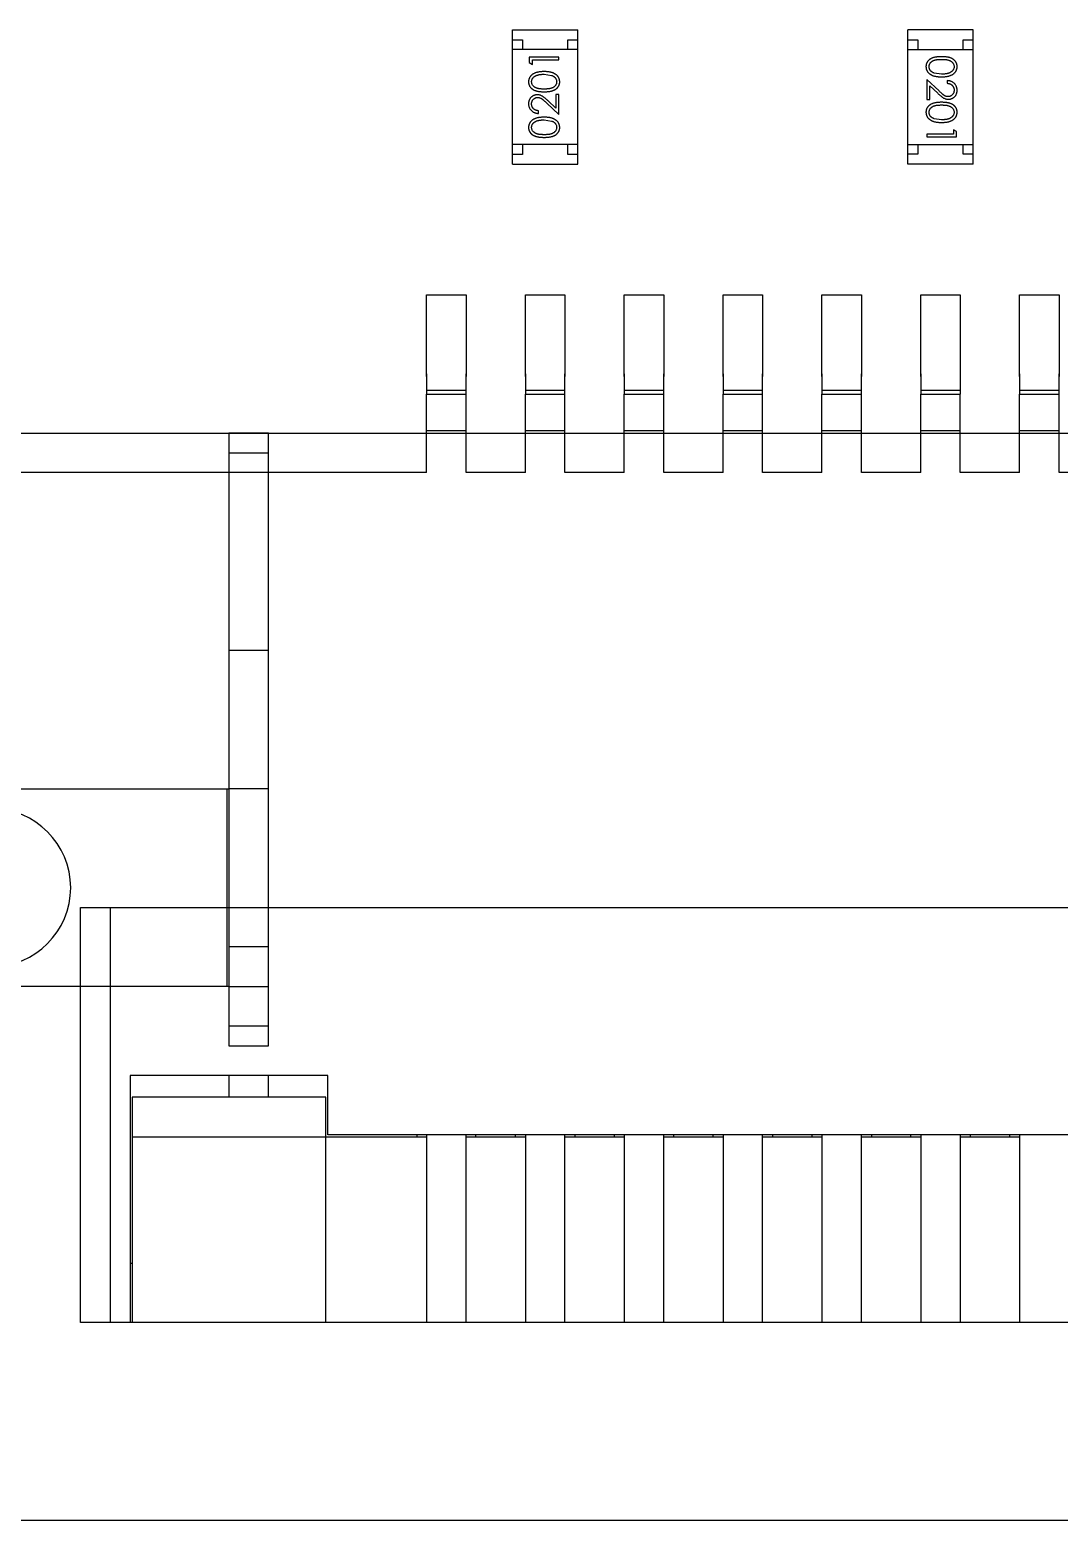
# Model space of a CAD drawing. Header units: inches. Extents: x -13 to 240, y -18 to 126.
# Drawn here: x 178.72 to 183.93, y 47.77 to 55.31 of the extents above; entities that cross this region are included whole.
import ezdxf

# ---------------------------------------------------------------- set-up
doc = ezdxf.new("R2010")
doc.units = ezdxf.units.IN
doc.header["$LTSCALE"] = 1.21
doc.header["$MEASUREMENT"] = 0
doc.layers.get('0').update_dxf_attribs({"linetype": 'CONTINUOUS'})
doc.layers.add('6871XX149022_PATTE2_1', color=7, linetype='CONTINUOUS')

msp = doc.modelspace()

# ---------------------------------------------------------------- linework, layer by layer
at = {"color": 7, "linetype": 'Continuous'}
for p, q in [((181.1617, 54.6263), (181.1617, 55.3063)), ((181.1617, 55.3063), (181.4917, 55.3063)), ((181.4917, 54.6263), (181.4917, 55.3063)), ((183.1615, 54.6265), (183.1615, 55.3065)), ((183.4915, 55.3065), (183.1615, 55.3065)), ((183.4915, 54.6265), (183.4915, 55.3065)), ((181.1617, 55.2563), (181.2117, 55.2563)), ((181.4917, 55.2063), (181.1617, 55.2063)), ((181.2117, 55.2563), (181.2117, 55.2063)), ((181.4417, 55.2063), (181.4417, 55.2563)), ((181.4417, 55.2563), (181.4917, 55.2563)), ((183.1615, 55.2565), (183.2115, 55.2565)), ((183.1615, 55.2065), (183.4915, 55.2065)), ((183.2115, 55.2565), (183.2115, 55.2065)), ((183.4415, 55.2065), (183.4415, 55.2565)), ((183.4415, 55.2565), (183.4915, 55.2565)), ((181.2464, 55.1681), (181.2464, 55.1403)), ((181.3964, 55.1681), (181.2464, 55.1681)), ((181.2464, 55.1403), (181.2618, 55.1315)), ((181.2618, 55.1315), (181.2618, 55.1546)), ((181.2618, 55.1546), (181.3964, 55.1546)), ((181.3964, 55.1546), (181.3964, 55.1681)), ((181.3214, 55.0815), (181.3591, 55.0759)), ((183.2568, 55.055), (183.2568, 54.9531)), ((183.3189, 54.9969), (183.2568, 55.055)), ((183.3318, 55.082), (183.2941, 55.0876)), ((183.3607, 55.0493), (183.3607, 55.0358)), ((181.381, 54.9796), (181.381, 54.9098)), ((181.3964, 54.9796), (181.381, 54.9796)), ((181.3964, 54.8777), (181.3964, 54.9796)), ((183.2722, 54.9531), (183.2722, 55.0229)), ((183.2722, 55.0229), (183.3122, 54.9854)), ((181.2925, 54.8835), (181.2925, 54.8969)), ((181.3343, 54.9359), (181.3964, 54.8777)), ((181.381, 54.9098), (181.341, 54.9473)), ((183.2568, 54.9531), (183.2722, 54.9531)), ((181.3214, 54.8508), (181.3591, 54.8451)), ((183.3318, 54.8512), (183.2941, 54.8569)), ((183.2568, 54.7781), (183.2568, 54.7647)), ((183.3914, 54.7781), (183.2568, 54.7781)), ((183.2568, 54.7647), (183.4068, 54.7647)), ((183.3914, 54.8012), (183.3914, 54.7781)), ((183.4068, 54.7924), (183.3914, 54.8012)), ((183.4068, 54.7647), (183.4068, 54.7924)), ((181.4917, 54.7263), (181.1617, 54.7263)), ((181.2117, 54.6763), (181.1617, 54.6763)), ((181.2117, 54.7263), (181.2117, 54.6763)), ((181.4417, 54.6763), (181.4417, 54.7263)), ((181.4917, 54.6763), (181.4417, 54.6763)), ((183.1615, 54.7265), (183.4915, 54.7265)), ((183.2115, 54.6765), (183.1615, 54.6765)), ((183.2115, 54.7265), (183.2115, 54.6765)), ((183.4415, 54.6765), (183.4415, 54.7265)), ((183.4915, 54.6765), (183.4415, 54.6765)), ((181.1617, 54.6263), (181.4917, 54.6263)), ((183.4915, 54.6265), (183.1615, 54.6265)), ((180.7266, 53.5518), (180.7266, 53.9663)), ((180.7266, 53.9663), (180.9266, 53.9663)), ((180.9266, 53.9663), (180.9266, 53.5518)), ((181.2266, 53.5518), (181.2266, 53.9663)), ((181.2266, 53.9663), (181.4266, 53.9663)), ((181.4266, 53.9663), (181.4266, 53.5518)), ((181.7266, 53.5518), (181.7266, 53.9663)), ((181.7266, 53.9663), (181.9266, 53.9663)), ((181.9266, 53.9663), (181.9266, 53.5518)), ((182.2266, 53.5518), (182.2266, 53.9663)), ((182.2266, 53.9663), (182.4266, 53.9663)), ((182.4266, 53.9663), (182.4266, 53.5518)), ((182.7266, 53.5518), (182.7266, 53.9663)), ((182.7266, 53.9663), (182.9266, 53.9663)), ((182.9266, 53.9663), (182.9266, 53.5518)), ((183.2266, 53.5518), (183.2266, 53.9663)), ((183.2266, 53.9663), (183.4266, 53.9663)), ((183.4266, 53.9663), (183.4266, 53.5518)), ((183.7266, 53.5518), (183.7266, 53.9663)), ((183.7266, 53.9663), (183.9266, 53.9663)), ((183.9266, 53.9663), (183.9266, 53.5518)), ((180.7268, 53.5659), (180.7268, 53.4623)), ((180.9268, 53.4623), (180.9268, 53.5659)), ((181.2268, 53.5659), (181.2268, 53.4623)), ((181.4268, 53.4623), (181.4268, 53.5659)), ((181.7268, 53.5659), (181.7268, 53.4623)), ((181.9268, 53.4623), (181.9268, 53.5659)), ((182.2268, 53.5659), (182.2268, 53.4623)), ((182.4268, 53.4623), (182.4268, 53.5659)), ((182.7268, 53.5659), (182.7268, 53.4623)), ((182.9268, 53.4623), (182.9268, 53.5659)), ((183.2268, 53.5659), (183.2268, 53.4623)), ((183.4268, 53.4623), (183.4268, 53.5659)), ((183.7268, 53.5659), (183.7268, 53.4623)), ((183.9268, 53.4623), (183.9268, 53.5659)), ((180.7266, 53.0663), (180.7266, 53.4623)), ((180.7266, 53.4623), (180.9266, 53.4623)), ((180.7268, 53.4833), (180.9268, 53.4833)), ((180.9266, 53.0663), (180.9266, 53.4623)), ((181.2266, 53.0663), (181.2266, 53.4623)), ((181.2266, 53.4623), (181.4266, 53.4623)), ((181.2268, 53.4833), (181.4268, 53.4833)), ((181.4266, 53.0663), (181.4266, 53.4623)), ((181.7266, 53.0663), (181.7266, 53.4623)), ((181.7266, 53.4623), (181.9266, 53.4623)), ((181.7268, 53.4833), (181.9268, 53.4833)), ((181.9266, 53.0663), (181.9266, 53.4623)), ((182.2266, 53.0663), (182.2266, 53.4623)), ((182.2266, 53.4623), (182.4266, 53.4623)), ((182.2268, 53.4833), (182.4268, 53.4833)), ((182.4266, 53.0663), (182.4266, 53.4623)), ((182.7266, 53.0663), (182.7266, 53.4623)), ((182.7266, 53.4623), (182.9266, 53.4623)), ((182.7268, 53.4833), (182.9268, 53.4833)), ((182.9266, 53.0663), (182.9266, 53.4623)), ((183.2266, 53.0663), (183.2266, 53.4623)), ((183.2266, 53.4623), (183.4266, 53.4623)), ((183.2268, 53.4833), (183.4268, 53.4833)), ((183.4266, 53.0663), (183.4266, 53.4623)), ((183.7266, 53.0663), (183.7266, 53.4623)), ((183.7266, 53.4623), (183.9266, 53.4623)), ((183.7268, 53.4833), (183.9268, 53.4833)), ((183.9266, 53.0663), (183.9266, 53.4623)), ((178.5266, 53.2663), (197.6266, 53.2663)), ((180.9266, 53.2769), (180.7266, 53.2769)), ((181.4266, 53.2769), (181.2266, 53.2769)), ((181.9266, 53.2769), (181.7266, 53.2769)), ((182.4266, 53.2769), (182.2266, 53.2769)), ((182.9266, 53.2769), (182.7266, 53.2769)), ((183.4266, 53.2769), (183.2266, 53.2769)), ((183.9266, 53.2769), (183.7266, 53.2769)), ((180.7266, 53.0663), (178.5266, 53.0663)), ((181.2266, 53.0663), (180.9266, 53.0663)), ((181.7266, 53.0663), (181.4266, 53.0663)), ((182.2266, 53.0663), (181.9266, 53.0663)), ((182.7266, 53.0663), (182.4266, 53.0663)), ((183.2266, 53.0663), (182.9266, 53.0663)), ((183.7266, 53.0663), (183.4266, 53.0663)), ((184.2266, 53.0663), (183.9266, 53.0663)), ((178.9766, 48.7663), (178.9766, 50.8663)), ((178.9766, 50.8663), (197.1766, 50.8663)), ((179.1266, 50.8663), (179.1266, 48.7663)), ((179.2268, 50.0159), (179.2268, 48.7663)), ((180.2268, 50.0159), (179.2268, 50.0159)), ((179.7266, 50.0159), (179.7266, 49.9059)), ((179.9266, 49.9059), (179.9266, 50.0159)), ((180.2268, 49.7159), (180.2268, 50.0159)), ((179.2368, 49.9059), (179.2368, 48.7663)), ((180.2168, 49.9059), (179.2368, 49.9059)), ((180.2168, 48.7663), (180.2168, 49.9059)), ((179.2368, 49.7059), (180.7268, 49.7059)), ((195.9268, 49.7159), (180.2268, 49.7159)), ((180.6766, 49.7159), (180.6766, 49.7059)), ((180.7268, 49.7159), (180.7268, 48.7663)), ((180.9268, 48.7663), (180.9268, 49.7159)), ((180.9268, 49.7059), (181.2268, 49.7059)), ((180.9766, 49.7059), (180.9766, 49.7159)), ((181.1766, 49.7059), (181.1766, 49.7159)), ((181.2268, 49.7159), (181.2268, 48.7663)), ((181.4268, 48.7663), (181.4268, 49.7159)), ((181.4268, 49.7059), (181.7268, 49.7059)), ((181.4766, 49.7159), (181.4766, 49.7059)), ((181.6766, 49.7059), (181.6766, 49.7159)), ((181.7268, 49.7159), (181.7268, 48.7663)), ((181.9268, 48.7663), (181.9268, 49.7159)), ((181.9268, 49.7059), (182.2268, 49.7059)), ((181.9766, 49.7159), (181.9766, 49.7059)), ((182.1766, 49.7059), (182.1766, 49.7159)), ((182.2268, 49.7159), (182.2268, 48.7663)), ((182.4268, 48.7663), (182.4268, 49.7159)), ((182.4268, 49.7059), (182.7268, 49.7059)), ((182.4766, 49.7159), (182.4766, 49.7059)), ((182.6766, 49.7059), (182.6766, 49.7159)), ((182.7268, 49.7159), (182.7268, 48.7663)), ((182.9268, 48.7663), (182.9268, 49.7159)), ((182.9268, 49.7059), (183.2268, 49.7059)), ((182.9766, 49.7159), (182.9766, 49.7059)), ((183.1766, 49.7059), (183.1766, 49.7159)), ((183.2268, 49.7159), (183.2268, 48.7663)), ((183.4268, 48.7663), (183.4268, 49.7159)), ((183.4268, 49.7059), (183.7268, 49.7059)), ((183.4766, 49.7159), (183.4766, 49.7059)), ((183.6766, 49.7059), (183.6766, 49.7159)), ((183.7268, 49.7159), (183.7268, 48.7663)), ((179.2268, 49.0663), (179.2368, 49.0663)), ((197.1766, 48.7663), (178.9766, 48.7663)), ((178.5266, 47.7663), (197.6266, 47.7663))]:
    msp.add_line(p, q, dxfattribs=at)
for points, knots in [([(183.3317, 55.1704), (183.3294, 55.1704), (183.3247, 55.1704), (183.318, 55.1701), (183.3116, 55.1696), (183.3057, 55.1689), (183.3001, 55.168), (183.295, 55.1669), (183.2903, 55.1656), (183.2859, 55.1641), (183.2819, 55.1624), (183.2782, 55.1605), (183.2747, 55.1585), (183.2715, 55.1563), (183.2686, 55.154), (183.2658, 55.1515), (183.2634, 55.1489), (183.2612, 55.1461), (183.2593, 55.1432), (183.2576, 55.1402), (183.2561, 55.1371), (183.255, 55.1339), (183.2541, 55.1306), (183.2534, 55.1272), (183.253, 55.1238), (183.253, 55.1215), (183.253, 55.1203)], [0, 0, 0, 0, 0.068113, 0.132564, 0.193427, 0.250218, 0.303569, 0.353576, 0.400235, 0.443586, 0.484619, 0.524292, 0.56238, 0.599049, 0.63494, 0.669782, 0.704009, 0.737842, 0.771098, 0.803896, 0.836415, 0.868639, 0.900715, 0.933378, 0.966213, 1, 1, 1, 1]), ([(183.253, 55.1203), (183.253, 55.1191), (183.253, 55.1167), (183.2535, 55.1132), (183.2541, 55.1098), (183.255, 55.1064), (183.2563, 55.1031), (183.2577, 55.0999), (183.2595, 55.0969), (183.2614, 55.0938), (183.2637, 55.091), (183.2662, 55.0882), (183.269, 55.0856), (183.272, 55.0832), (183.2753, 55.081), (183.2789, 55.0789), (183.2827, 55.077), (183.2868, 55.0752), (183.2912, 55.0736), (183.2959, 55.0723), (183.301, 55.0711), (183.3065, 55.0701), (183.3123, 55.0694), (183.3184, 55.0689), (183.325, 55.0686), (183.3295, 55.0685), (183.3317, 55.0685)], [0, 0, 0, 0, 0.033824, 0.067298, 0.10028, 0.133019, 0.165736, 0.198792, 0.232372, 0.266409, 0.301016, 0.336196, 0.371972, 0.408574, 0.446394, 0.485225, 0.525372, 0.567224, 0.611081, 0.65775, 0.70702, 0.759235, 0.814484, 0.873227, 0.934937, 1, 1, 1, 1]), ([(183.2683, 55.1198), (183.2684, 55.1215), (183.2686, 55.1248), (183.2699, 55.1296), (183.272, 55.1344), (183.2743, 55.1382), (183.2766, 55.141), (183.2786, 55.1431), (183.2807, 55.1449), (183.283, 55.1467), (183.2855, 55.1484), (183.2883, 55.1498), (183.2912, 55.1512), (183.2943, 55.1524), (183.2977, 55.1535), (183.3014, 55.1544), (183.3056, 55.1552), (183.3101, 55.1559), (183.315, 55.1563), (183.3203, 55.1567), (183.3259, 55.1569), (183.3298, 55.157), (183.3318, 55.157)], [0, 0, 0, 0, 0.060034, 0.120278, 0.182348, 0.247919, 0.281641, 0.315701, 0.350322, 0.385703, 0.421819, 0.459196, 0.497866, 0.538301, 0.58121, 0.628183, 0.679403, 0.734699, 0.794074, 0.858416, 0.927049, 1, 1, 1, 1]), ([(183.2941, 55.0876), (183.293, 55.088), (183.291, 55.0888), (183.2881, 55.0901), (183.2853, 55.0916), (183.2828, 55.0932), (183.2805, 55.0949), (183.2784, 55.0968), (183.2765, 55.0988), (183.2742, 55.1016), (183.2719, 55.1053), (183.2699, 55.11), (183.2685, 55.1148), (183.2684, 55.1182), (183.2683, 55.1198)], [0, 0, 0, 0, 0.075949, 0.148549, 0.218996, 0.286119, 0.351826, 0.416074, 0.478265, 0.540325, 0.660405, 0.774606, 0.887187, 1, 1, 1, 1]), ([(183.4107, 55.1203), (183.4106, 55.1215), (183.4106, 55.1238), (183.4102, 55.1272), (183.4095, 55.1306), (183.4086, 55.1339), (183.4074, 55.1371), (183.406, 55.1402), (183.4042, 55.1433), (183.4023, 55.1462), (183.4001, 55.149), (183.3976, 55.1517), (183.3949, 55.1542), (183.392, 55.1565), (183.3887, 55.1586), (183.3853, 55.1607), (183.3816, 55.1625), (183.3776, 55.1642), (183.3733, 55.1656), (183.3686, 55.1669), (183.3635, 55.168), (183.358, 55.1689), (183.352, 55.1696), (183.3456, 55.1701), (183.3388, 55.1704), (183.3341, 55.1704), (183.3317, 55.1704)], [0, 0, 0, 0, 0.033742, 0.066533, 0.099153, 0.13154, 0.164087, 0.196563, 0.229707, 0.263315, 0.297504, 0.331686, 0.366482, 0.4021, 0.438958, 0.476748, 0.515985, 0.556589, 0.599519, 0.645765, 0.695487, 0.748721, 0.805687, 0.866754, 0.931405, 1, 1, 1, 1]), ([(183.3317, 55.0685), (183.334, 55.0685), (183.3385, 55.0686), (183.3451, 55.0689), (183.3513, 55.0694), (183.3572, 55.0701), (183.3626, 55.0711), (183.3678, 55.0723), (183.3725, 55.0737), (183.3769, 55.0753), (183.381, 55.0771), (183.3849, 55.079), (183.3884, 55.0811), (183.3917, 55.0834), (183.3947, 55.0858), (183.3975, 55.0883), (183.4, 55.0911), (183.4023, 55.0939), (183.4043, 55.0969), (183.406, 55.1), (183.4074, 55.1032), (183.4086, 55.1064), (183.4095, 55.1098), (183.4102, 55.1132), (183.4106, 55.1167), (183.4106, 55.1191), (183.4107, 55.1203)], [0, 0, 0, 0, 0.065278, 0.127205, 0.186168, 0.241675, 0.294115, 0.343609, 0.390387, 0.434463, 0.476646, 0.517002, 0.555936, 0.593716, 0.630057, 0.665601, 0.700745, 0.734917, 0.768681, 0.802087, 0.834849, 0.867433, 0.900138, 0.932806, 0.966212, 1, 1, 1, 1]), ([(183.3318, 55.157), (183.3338, 55.157), (183.3377, 55.1569), (183.3434, 55.1567), (183.3487, 55.1563), (183.3536, 55.1558), (183.3581, 55.1552), (183.3622, 55.1544), (183.366, 55.1535), (183.3694, 55.1524), (183.3725, 55.1511), (183.3754, 55.1498), (183.3781, 55.1483), (183.3806, 55.1467), (183.383, 55.1449), (183.3851, 55.143), (183.387, 55.141), (183.3893, 55.1381), (183.3916, 55.1344), (183.3938, 55.1297), (183.395, 55.1248), (183.3952, 55.1215), (183.3953, 55.1198)], [0, 0, 0, 0, 0.073302, 0.142286, 0.206253, 0.266017, 0.321612, 0.372532, 0.419497, 0.462398, 0.502825, 0.541489, 0.579034, 0.615143, 0.650298, 0.684912, 0.718701, 0.752189, 0.817245, 0.879117, 0.939613, 1, 1, 1, 1]), ([(183.3953, 55.1198), (183.3952, 55.1182), (183.395, 55.1149), (183.3938, 55.11), (183.3916, 55.1054), (183.3893, 55.1016), (183.387, 55.0988), (183.385, 55.0967), (183.3828, 55.0948), (183.3803, 55.093), (183.3776, 55.0913), (183.3746, 55.0897), (183.3715, 55.0883), (183.368, 55.0869), (183.3644, 55.0858), (183.3605, 55.0847), (183.3563, 55.0839), (183.3519, 55.0832), (183.3472, 55.0827), (183.3423, 55.0822), (183.3371, 55.082), (183.3336, 55.082), (183.3318, 55.082)], [0, 0, 0, 0, 0.059689, 0.119507, 0.181075, 0.246162, 0.279894, 0.314468, 0.350403, 0.387474, 0.426147, 0.466624, 0.508745, 0.553328, 0.600058, 0.649177, 0.700552, 0.754894, 0.811825, 0.871514, 0.934319, 1, 1, 1, 1]), ([(181.3215, 55.095), (181.3192, 55.095), (181.3147, 55.0949), (181.3081, 55.0946), (181.3019, 55.0941), (181.296, 55.0934), (181.2906, 55.0924), (181.2854, 55.0912), (181.2807, 55.0898), (181.2763, 55.0882), (181.2722, 55.0864), (181.2683, 55.0845), (181.2648, 55.0824), (181.2615, 55.0801), (181.2585, 55.0777), (181.2557, 55.0752), (181.2532, 55.0724), (181.2509, 55.0696), (181.2489, 55.0666), (181.2472, 55.0635), (181.2458, 55.0603), (181.2446, 55.0571), (181.2437, 55.0537), (181.243, 55.0503), (181.2426, 55.0468), (181.2426, 55.0444), (181.2425, 55.0432)], [0, 0, 0, 0, 0.065278, 0.127205, 0.186168, 0.241675, 0.294115, 0.343609, 0.390387, 0.434463, 0.476646, 0.517002, 0.555936, 0.593716, 0.630057, 0.665601, 0.700745, 0.734917, 0.768681, 0.802087, 0.834849, 0.867433, 0.900138, 0.932806, 0.966212, 1, 1, 1, 1]), ([(181.2425, 55.0432), (181.2426, 55.042), (181.2426, 55.0397), (181.243, 55.0363), (181.2437, 55.0329), (181.2446, 55.0296), (181.2458, 55.0264), (181.2472, 55.0233), (181.249, 55.0202), (181.2509, 55.0173), (181.2531, 55.0145), (181.2556, 55.0118), (181.2583, 55.0093), (181.2612, 55.007), (181.2645, 55.0049), (181.2679, 55.0028), (181.2716, 55.001), (181.2756, 54.9993), (181.2799, 54.9979), (181.2846, 54.9966), (181.2897, 54.9955), (181.2952, 54.9946), (181.3012, 54.9939), (181.3076, 54.9934), (181.3144, 54.9931), (181.3191, 54.9931), (181.3215, 54.9931)], [0, 0, 0, 0, 0.033742, 0.066533, 0.099153, 0.13154, 0.164087, 0.196563, 0.229707, 0.263315, 0.297504, 0.331686, 0.366482, 0.4021, 0.438958, 0.476748, 0.515985, 0.556589, 0.599519, 0.645765, 0.695487, 0.748721, 0.805687, 0.866754, 0.931405, 1, 1, 1, 1]), ([(181.2579, 55.0437), (181.258, 55.0453), (181.2582, 55.0486), (181.2594, 55.0535), (181.2616, 55.0581), (181.2639, 55.0619), (181.2662, 55.0647), (181.2682, 55.0668), (181.2704, 55.0687), (181.2729, 55.0705), (181.2756, 55.0722), (181.2786, 55.0738), (181.2817, 55.0752), (181.2852, 55.0766), (181.2888, 55.0777), (181.2927, 55.0788), (181.2969, 55.0796), (181.3013, 55.0803), (181.306, 55.0808), (181.3109, 55.0813), (181.3161, 55.0815), (181.3196, 55.0815), (181.3214, 55.0815)], [0, 0, 0, 0, 0.059689, 0.119507, 0.181075, 0.246162, 0.279894, 0.314468, 0.350403, 0.387474, 0.426147, 0.466624, 0.508745, 0.553328, 0.600058, 0.649177, 0.700552, 0.754894, 0.811825, 0.871514, 0.934319, 1, 1, 1, 1]), ([(181.3214, 55.0065), (181.3194, 55.0065), (181.3155, 55.0066), (181.3098, 55.0068), (181.3045, 55.0072), (181.2996, 55.0077), (181.2951, 55.0083), (181.291, 55.0091), (181.2872, 55.01), (181.2838, 55.0111), (181.2807, 55.0124), (181.2778, 55.0137), (181.2751, 55.0152), (181.2726, 55.0168), (181.2702, 55.0186), (181.2681, 55.0205), (181.2662, 55.0225), (181.2639, 55.0254), (181.2616, 55.0291), (181.2594, 55.0338), (181.2582, 55.0387), (181.258, 55.042), (181.2579, 55.0437)], [0, 0, 0, 0, 0.073302, 0.142286, 0.206253, 0.266017, 0.321612, 0.372532, 0.419497, 0.462398, 0.502825, 0.541489, 0.579034, 0.615143, 0.650298, 0.684912, 0.718701, 0.752189, 0.817245, 0.879117, 0.939613, 1, 1, 1, 1]), ([(181.3849, 55.0437), (181.3848, 55.042), (181.3846, 55.0387), (181.3833, 55.0339), (181.3812, 55.0291), (181.3789, 55.0254), (181.3766, 55.0225), (181.3746, 55.0204), (181.3725, 55.0186), (181.3702, 55.0168), (181.3677, 55.0151), (181.3649, 55.0137), (181.362, 55.0123), (181.3589, 55.0111), (181.3555, 55.01), (181.3518, 55.0091), (181.3476, 55.0083), (181.3431, 55.0076), (181.3382, 55.0072), (181.3329, 55.0068), (181.3273, 55.0066), (181.3234, 55.0065), (181.3214, 55.0065)], [0, 0, 0, 0, 0.060034, 0.120278, 0.182348, 0.247919, 0.281641, 0.315701, 0.350322, 0.385703, 0.421819, 0.459196, 0.497866, 0.538301, 0.58121, 0.628183, 0.679403, 0.734699, 0.794074, 0.858416, 0.927049, 1, 1, 1, 1]), ([(181.4002, 55.0432), (181.4002, 55.0444), (181.4002, 55.0468), (181.3997, 55.0503), (181.3991, 55.0538), (181.3982, 55.0571), (181.3969, 55.0604), (181.3955, 55.0636), (181.3937, 55.0666), (181.3918, 55.0697), (181.3895, 55.0725), (181.387, 55.0753), (181.3842, 55.0779), (181.3812, 55.0803), (181.3779, 55.0825), (181.3743, 55.0846), (181.3705, 55.0865), (181.3664, 55.0883), (181.362, 55.0899), (181.3573, 55.0912), (181.3522, 55.0924), (181.3467, 55.0934), (181.3409, 55.0941), (181.3348, 55.0946), (181.3282, 55.0949), (181.3237, 55.095), (181.3215, 55.095)], [0, 0, 0, 0, 0.033824, 0.067298, 0.10028, 0.133019, 0.165736, 0.198792, 0.232372, 0.266409, 0.301016, 0.336196, 0.371972, 0.408574, 0.446394, 0.485225, 0.525372, 0.567224, 0.611081, 0.65775, 0.70702, 0.759235, 0.814484, 0.873227, 0.934937, 1, 1, 1, 1]), ([(181.3215, 54.9931), (181.3238, 54.9931), (181.3285, 54.9931), (181.3352, 54.9934), (181.3416, 54.9939), (181.3475, 54.9947), (181.3531, 54.9955), (181.3582, 54.9966), (181.3629, 54.9979), (181.3673, 54.9994), (181.3713, 55.0011), (181.375, 55.003), (181.3785, 55.005), (181.3817, 55.0072), (181.3846, 55.0095), (181.3874, 55.012), (181.3898, 55.0146), (181.392, 55.0174), (181.3939, 55.0203), (181.3956, 55.0233), (181.3971, 55.0264), (181.3982, 55.0296), (181.3991, 55.0329), (181.3998, 55.0363), (181.4002, 55.0397), (181.4002, 55.042), (181.4002, 55.0432)], [0, 0, 0, 0, 0.068113, 0.132564, 0.193427, 0.250218, 0.303569, 0.353576, 0.400235, 0.443586, 0.484619, 0.524292, 0.56238, 0.599049, 0.63494, 0.669782, 0.704009, 0.737842, 0.771098, 0.803896, 0.836415, 0.868639, 0.900715, 0.933378, 0.966213, 1, 1, 1, 1]), ([(181.3591, 55.0759), (181.3602, 55.0755), (181.3622, 55.0747), (181.3651, 55.0734), (181.3679, 55.0719), (181.3704, 55.0703), (181.3727, 55.0686), (181.3748, 55.0667), (181.3767, 55.0647), (181.379, 55.0619), (181.3813, 55.0582), (181.3833, 55.0535), (181.3847, 55.0487), (181.3848, 55.0453), (181.3849, 55.0437)], [0, 0, 0, 0, 0.075949, 0.148549, 0.218996, 0.286119, 0.351826, 0.416074, 0.478265, 0.540325, 0.660405, 0.774606, 0.887187, 1, 1, 1, 1]), ([(183.4107, 55.0003), (183.4106, 55.002), (183.4105, 55.0053), (183.4099, 55.0101), (183.4087, 55.0148), (183.4072, 55.0192), (183.4052, 55.0234), (183.4028, 55.0274), (183.3999, 55.0313), (183.3966, 55.0348), (183.393, 55.0381), (183.3891, 55.041), (183.385, 55.0434), (183.3806, 55.0454), (183.3759, 55.047), (183.3711, 55.0482), (183.3659, 55.049), (183.3624, 55.0492), (183.3607, 55.0493)], [0, 0, 0, 0, 0.06445, 0.126725, 0.187421, 0.247417, 0.306749, 0.366595, 0.427749, 0.490235, 0.553031, 0.614805, 0.676505, 0.738096, 0.801021, 0.864897, 0.931209, 1, 1, 1, 1]), ([(181.2871, 54.9777), (181.2857, 54.9777), (181.2827, 54.9776), (181.2784, 54.977), (181.2743, 54.976), (181.2703, 54.9747), (181.2664, 54.9728), (181.2627, 54.9707), (181.2591, 54.9681), (181.2558, 54.9652), (181.2526, 54.962), (181.25, 54.9585), (181.2477, 54.9547), (181.2458, 54.9507), (181.2443, 54.9465), (181.2433, 54.942), (181.2427, 54.9373), (181.2426, 54.934), (181.2425, 54.9324)], [0, 0, 0, 0, 0.06271, 0.123347, 0.183401, 0.242828, 0.302097, 0.36242, 0.423725, 0.487032, 0.550491, 0.612709, 0.674265, 0.73617, 0.799211, 0.863483, 0.930525, 1, 1, 1, 1]), ([(181.341, 54.9473), (181.3394, 54.9488), (181.3364, 54.9516), (181.3321, 54.9555), (181.328, 54.9591), (181.3241, 54.9623), (181.3205, 54.9651), (181.3171, 54.9676), (181.3139, 54.9697), (181.3101, 54.972), (181.3054, 54.9743), (181.2995, 54.9763), (181.2934, 54.9775), (181.2892, 54.9776), (181.2871, 54.9777)], [0, 0, 0, 0, 0.09953, 0.192079, 0.277712, 0.357454, 0.429648, 0.495771, 0.555538, 0.608657, 0.707578, 0.804328, 0.901298, 1, 1, 1, 1]), ([(183.3122, 54.9854), (183.3138, 54.9839), (183.3168, 54.9812), (183.3211, 54.9772), (183.3252, 54.9737), (183.3291, 54.9705), (183.3327, 54.9676), (183.3361, 54.9652), (183.3393, 54.9631), (183.3431, 54.9607), (183.3478, 54.9584), (183.3537, 54.9565), (183.3598, 54.9553), (183.364, 54.9551), (183.3661, 54.955)], [0, 0, 0, 0, 0.09953, 0.192079, 0.277712, 0.357454, 0.429648, 0.495771, 0.555538, 0.608657, 0.707578, 0.804328, 0.901298, 1, 1, 1, 1]), ([(183.3649, 54.9685), (183.3632, 54.9686), (183.36, 54.9687), (183.3552, 54.9697), (183.3506, 54.9714), (183.3467, 54.9734), (183.3436, 54.9754), (183.3409, 54.9773), (183.338, 54.9797), (183.3347, 54.9823), (183.3312, 54.9854), (183.3273, 54.9889), (183.3232, 54.9927), (183.3204, 54.9954), (183.3189, 54.9969)], [0, 0, 0, 0, 0.088014, 0.174976, 0.2638, 0.355443, 0.406413, 0.465519, 0.533076, 0.609353, 0.693899, 0.787171, 0.889197, 1, 1, 1, 1]), ([(183.3607, 55.0358), (183.362, 55.0357), (183.3646, 55.0354), (183.3684, 55.0347), (183.3719, 55.0337), (183.3752, 55.0325), (183.3783, 55.031), (183.3812, 55.0293), (183.3838, 55.0273), (183.3862, 55.025), (183.3883, 55.0225), (183.3902, 55.0199), (183.3918, 55.0171), (183.393, 55.0142), (183.394, 55.0111), (183.3948, 55.0079), (183.3952, 55.0045), (183.3952, 55.0022), (183.3953, 55.001)], [0, 0, 0, 0, 0.073648, 0.143686, 0.210962, 0.275557, 0.338064, 0.399311, 0.4594, 0.51934, 0.579024, 0.637809, 0.695959, 0.754122, 0.813113, 0.873453, 0.935561, 1, 1, 1, 1]), ([(183.3953, 55.001), (183.3952, 54.9999), (183.3952, 54.9977), (183.3947, 54.9945), (183.3941, 54.9914), (183.3931, 54.9884), (183.3918, 54.9856), (183.3903, 54.9829), (183.3884, 54.9803), (183.3863, 54.9779), (183.384, 54.9757), (183.3816, 54.9738), (183.3791, 54.9721), (183.3765, 54.9708), (183.3737, 54.9698), (183.3709, 54.9691), (183.3679, 54.9686), (183.3659, 54.9685), (183.3649, 54.9685)], [0, 0, 0, 0, 0.068027, 0.133505, 0.19695, 0.26027, 0.322741, 0.384982, 0.448465, 0.513424, 0.578224, 0.640011, 0.700094, 0.760067, 0.819012, 0.877878, 0.938035, 1, 1, 1, 1]), ([(183.3661, 54.955), (183.3675, 54.9551), (183.3705, 54.9552), (183.3748, 54.9557), (183.3789, 54.9567), (183.3829, 54.9581), (183.3868, 54.9599), (183.3905, 54.9621), (183.3941, 54.9646), (183.3974, 54.9675), (183.4006, 54.9707), (183.4032, 54.9743), (183.4055, 54.978), (183.4074, 54.982), (183.4089, 54.9863), (183.4099, 54.9908), (183.4105, 54.9955), (183.4106, 54.9987), (183.4107, 55.0003)], [0, 0, 0, 0, 0.06271, 0.123347, 0.183401, 0.242828, 0.302097, 0.36242, 0.423725, 0.487032, 0.550491, 0.612709, 0.674265, 0.73617, 0.799211, 0.863483, 0.930525, 1, 1, 1, 1]), ([(181.2425, 54.9324), (181.2426, 54.9307), (181.2427, 54.9274), (181.2433, 54.9226), (181.2445, 54.918), (181.246, 54.9135), (181.248, 54.9093), (181.2504, 54.9053), (181.2533, 54.9015), (181.2566, 54.8979), (181.2602, 54.8947), (181.2641, 54.8918), (181.2682, 54.8893), (181.2726, 54.8873), (181.2773, 54.8857), (181.2821, 54.8845), (181.2873, 54.8837), (181.2908, 54.8836), (181.2925, 54.8835)], [0, 0, 0, 0, 0.06445, 0.126725, 0.187421, 0.247417, 0.306749, 0.366595, 0.427749, 0.490235, 0.553031, 0.614805, 0.676505, 0.738096, 0.801021, 0.864897, 0.931209, 1, 1, 1, 1]), ([(181.2579, 54.9317), (181.258, 54.9328), (181.258, 54.935), (181.2585, 54.9382), (181.2591, 54.9414), (181.2601, 54.9443), (181.2614, 54.9472), (181.2629, 54.9499), (181.2648, 54.9524), (181.2669, 54.9548), (181.2692, 54.957), (181.2716, 54.9589), (181.2741, 54.9606), (181.2767, 54.9619), (181.2795, 54.963), (181.2823, 54.9637), (181.2853, 54.9642), (181.2873, 54.9642), (181.2883, 54.9642)], [0, 0, 0, 0, 0.068027, 0.133505, 0.19695, 0.26027, 0.322741, 0.384982, 0.448465, 0.513424, 0.578224, 0.640011, 0.700094, 0.760067, 0.819012, 0.877878, 0.938035, 1, 1, 1, 1]), ([(181.2925, 54.8969), (181.2912, 54.8971), (181.2886, 54.8973), (181.2848, 54.8981), (181.2813, 54.899), (181.278, 54.9002), (181.2749, 54.9017), (181.272, 54.9035), (181.2694, 54.9055), (181.267, 54.9077), (181.2649, 54.9102), (181.263, 54.9128), (181.2614, 54.9156), (181.2602, 54.9185), (181.2592, 54.9216), (181.2584, 54.9248), (181.258, 54.9282), (181.258, 54.9305), (181.2579, 54.9317)], [0, 0, 0, 0, 0.073648, 0.143686, 0.210962, 0.275557, 0.338064, 0.399311, 0.4594, 0.51934, 0.579024, 0.637809, 0.695959, 0.754122, 0.813113, 0.873453, 0.935561, 1, 1, 1, 1]), ([(181.2883, 54.9642), (181.29, 54.9642), (181.2932, 54.964), (181.298, 54.963), (181.3026, 54.9613), (181.3065, 54.9593), (181.3096, 54.9573), (181.3123, 54.9554), (181.3152, 54.953), (181.3185, 54.9504), (181.322, 54.9473), (181.3259, 54.9439), (181.33, 54.94), (181.3328, 54.9373), (181.3343, 54.9359)], [0, 0, 0, 0, 0.088014, 0.174976, 0.2638, 0.355443, 0.406413, 0.465519, 0.533076, 0.609353, 0.693899, 0.787171, 0.889197, 1, 1, 1, 1]), ([(183.3317, 54.9397), (183.3294, 54.9396), (183.3247, 54.9396), (183.318, 54.9393), (183.3116, 54.9388), (183.3057, 54.9381), (183.3001, 54.9372), (183.295, 54.9361), (183.2903, 54.9348), (183.2859, 54.9333), (183.2819, 54.9316), (183.2782, 54.9297), (183.2747, 54.9277), (183.2715, 54.9255), (183.2686, 54.9232), (183.2658, 54.9208), (183.2634, 54.9181), (183.2612, 54.9153), (183.2593, 54.9124), (183.2576, 54.9094), (183.2561, 54.9063), (183.255, 54.9031), (183.2541, 54.8998), (183.2534, 54.8965), (183.253, 54.893), (183.253, 54.8907), (183.253, 54.8895)], [0, 0, 0, 0, 0.068113, 0.132564, 0.193427, 0.250218, 0.303569, 0.353576, 0.400235, 0.443586, 0.484619, 0.524292, 0.56238, 0.599049, 0.63494, 0.669782, 0.704009, 0.737842, 0.771098, 0.803896, 0.836415, 0.868639, 0.900715, 0.933378, 0.966213, 1, 1, 1, 1]), ([(183.2683, 54.8891), (183.2684, 54.8907), (183.2686, 54.894), (183.2699, 54.8989), (183.272, 54.9036), (183.2743, 54.9074), (183.2766, 54.9102), (183.2786, 54.9123), (183.2807, 54.9142), (183.283, 54.916), (183.2855, 54.9176), (183.2883, 54.919), (183.2912, 54.9204), (183.2943, 54.9217), (183.2977, 54.9227), (183.3014, 54.9237), (183.3056, 54.9244), (183.3101, 54.9251), (183.315, 54.9256), (183.3203, 54.9259), (183.3259, 54.9262), (183.3298, 54.9262), (183.3318, 54.9262)], [0, 0, 0, 0, 0.060034, 0.120278, 0.182348, 0.247919, 0.281641, 0.315701, 0.350322, 0.385703, 0.421819, 0.459196, 0.497866, 0.538301, 0.58121, 0.628183, 0.679403, 0.734699, 0.794074, 0.858416, 0.927049, 1, 1, 1, 1]), ([(183.4107, 54.8895), (183.4106, 54.8907), (183.4106, 54.893), (183.4102, 54.8965), (183.4095, 54.8998), (183.4086, 54.9031), (183.4074, 54.9063), (183.406, 54.9095), (183.4042, 54.9125), (183.4023, 54.9154), (183.4001, 54.9183), (183.3976, 54.9209), (183.3949, 54.9234), (183.392, 54.9257), (183.3887, 54.9279), (183.3853, 54.9299), (183.3816, 54.9317), (183.3776, 54.9334), (183.3733, 54.9349), (183.3686, 54.9361), (183.3635, 54.9373), (183.358, 54.9381), (183.352, 54.9388), (183.3456, 54.9393), (183.3388, 54.9396), (183.3341, 54.9396), (183.3317, 54.9397)], [0, 0, 0, 0, 0.033742, 0.066533, 0.099153, 0.13154, 0.164087, 0.196563, 0.229707, 0.263315, 0.297504, 0.331686, 0.366482, 0.4021, 0.438958, 0.476748, 0.515985, 0.556589, 0.599519, 0.645765, 0.695487, 0.748721, 0.805687, 0.866754, 0.931405, 1, 1, 1, 1]), ([(183.3318, 54.9262), (183.3338, 54.9262), (183.3377, 54.9262), (183.3434, 54.9259), (183.3487, 54.9256), (183.3536, 54.925), (183.3581, 54.9245), (183.3622, 54.9236), (183.366, 54.9227), (183.3694, 54.9216), (183.3725, 54.9204), (183.3754, 54.919), (183.3781, 54.9175), (183.3806, 54.9159), (183.383, 54.9142), (183.3851, 54.9123), (183.387, 54.9102), (183.3893, 54.9074), (183.3916, 54.9036), (183.3938, 54.8989), (183.395, 54.894), (183.3952, 54.8907), (183.3953, 54.8891)], [0, 0, 0, 0, 0.073302, 0.142286, 0.206253, 0.266017, 0.321612, 0.372532, 0.419497, 0.462398, 0.502825, 0.541489, 0.579034, 0.615143, 0.650298, 0.684912, 0.718701, 0.752189, 0.817245, 0.879117, 0.939613, 1, 1, 1, 1]), ([(181.3215, 54.8642), (181.3192, 54.8642), (181.3147, 54.8642), (181.3081, 54.8639), (181.3019, 54.8633), (181.296, 54.8626), (181.2906, 54.8616), (181.2854, 54.8605), (181.2807, 54.859), (181.2763, 54.8575), (181.2722, 54.8556), (181.2683, 54.8537), (181.2648, 54.8516), (181.2615, 54.8494), (181.2585, 54.8469), (181.2557, 54.8444), (181.2532, 54.8417), (181.2509, 54.8388), (181.2489, 54.8358), (181.2472, 54.8327), (181.2458, 54.8296), (181.2446, 54.8263), (181.2437, 54.823), (181.243, 54.8195), (181.2426, 54.816), (181.2426, 54.8137), (181.2425, 54.8125)], [0, 0, 0, 0, 0.065278, 0.127205, 0.186168, 0.241675, 0.294115, 0.343609, 0.390387, 0.434463, 0.476646, 0.517002, 0.555936, 0.593716, 0.630057, 0.665601, 0.700745, 0.734917, 0.768681, 0.802087, 0.834849, 0.867433, 0.900138, 0.932806, 0.966212, 1, 1, 1, 1]), ([(181.2579, 54.8129), (181.258, 54.8146), (181.2582, 54.8178), (181.2594, 54.8227), (181.2616, 54.8274), (181.2639, 54.8311), (181.2662, 54.834), (181.2682, 54.836), (181.2704, 54.838), (181.2729, 54.8398), (181.2756, 54.8415), (181.2786, 54.843), (181.2817, 54.8445), (181.2852, 54.8458), (181.2888, 54.8469), (181.2927, 54.848), (181.2969, 54.8488), (181.3013, 54.8496), (181.306, 54.8501), (181.3109, 54.8505), (181.3161, 54.8507), (181.3196, 54.8508), (181.3214, 54.8508)], [0, 0, 0, 0, 0.059689, 0.119507, 0.181075, 0.246162, 0.279894, 0.314468, 0.350403, 0.387474, 0.426147, 0.466624, 0.508745, 0.553328, 0.600058, 0.649177, 0.700552, 0.754894, 0.811825, 0.871514, 0.934319, 1, 1, 1, 1]), ([(181.4002, 54.8125), (181.4002, 54.8137), (181.4002, 54.816), (181.3997, 54.8195), (181.3991, 54.823), (181.3982, 54.8263), (181.3969, 54.8296), (181.3955, 54.8328), (181.3937, 54.8359), (181.3918, 54.8389), (181.3895, 54.8418), (181.387, 54.8445), (181.3842, 54.8471), (181.3812, 54.8495), (181.3779, 54.8518), (181.3743, 54.8538), (181.3705, 54.8558), (181.3664, 54.8575), (181.362, 54.8592), (181.3573, 54.8605), (181.3522, 54.8617), (181.3467, 54.8626), (181.3409, 54.8633), (181.3348, 54.8639), (181.3282, 54.8642), (181.3237, 54.8642), (181.3215, 54.8642)], [0, 0, 0, 0, 0.033824, 0.067298, 0.10028, 0.133019, 0.165736, 0.198792, 0.232372, 0.266409, 0.301016, 0.336196, 0.371972, 0.408574, 0.446394, 0.485225, 0.525372, 0.567224, 0.611081, 0.65775, 0.70702, 0.759235, 0.814484, 0.873227, 0.934937, 1, 1, 1, 1]), ([(181.3591, 54.8451), (181.3602, 54.8447), (181.3622, 54.8439), (181.3651, 54.8426), (181.3679, 54.8412), (181.3704, 54.8396), (181.3727, 54.8378), (181.3748, 54.836), (181.3767, 54.8339), (181.379, 54.8311), (181.3813, 54.8274), (181.3833, 54.8227), (181.3847, 54.8179), (181.3848, 54.8146), (181.3849, 54.8129)], [0, 0, 0, 0, 0.075949, 0.148549, 0.218996, 0.286119, 0.351826, 0.416074, 0.478265, 0.540325, 0.660405, 0.774606, 0.887187, 1, 1, 1, 1]), ([(183.253, 54.8895), (183.253, 54.8883), (183.253, 54.8859), (183.2535, 54.8824), (183.2541, 54.879), (183.255, 54.8756), (183.2563, 54.8724), (183.2577, 54.8692), (183.2595, 54.8661), (183.2614, 54.8631), (183.2637, 54.8602), (183.2662, 54.8575), (183.269, 54.8549), (183.272, 54.8525), (183.2753, 54.8502), (183.2789, 54.8481), (183.2827, 54.8462), (183.2868, 54.8444), (183.2912, 54.8428), (183.2959, 54.8415), (183.301, 54.8403), (183.3065, 54.8393), (183.3123, 54.8386), (183.3184, 54.8381), (183.325, 54.8378), (183.3295, 54.8378), (183.3317, 54.8377)], [0, 0, 0, 0, 0.033824, 0.067298, 0.10028, 0.133019, 0.165736, 0.198792, 0.232372, 0.266409, 0.301016, 0.336196, 0.371972, 0.408574, 0.446394, 0.485225, 0.525372, 0.567224, 0.611081, 0.65775, 0.70702, 0.759235, 0.814484, 0.873227, 0.934937, 1, 1, 1, 1]), ([(183.2941, 54.8569), (183.293, 54.8573), (183.291, 54.858), (183.2881, 54.8593), (183.2853, 54.8608), (183.2828, 54.8624), (183.2805, 54.8642), (183.2784, 54.866), (183.2765, 54.868), (183.2742, 54.8708), (183.2719, 54.8745), (183.2699, 54.8792), (183.2685, 54.8841), (183.2684, 54.8874), (183.2683, 54.8891)], [0, 0, 0, 0, 0.075949, 0.148549, 0.218996, 0.286119, 0.351826, 0.416074, 0.478265, 0.540325, 0.660405, 0.774606, 0.887187, 1, 1, 1, 1]), ([(183.3317, 54.8377), (183.334, 54.8378), (183.3385, 54.8378), (183.3451, 54.8381), (183.3513, 54.8386), (183.3572, 54.8394), (183.3626, 54.8403), (183.3678, 54.8415), (183.3725, 54.8429), (183.3769, 54.8445), (183.381, 54.8463), (183.3849, 54.8482), (183.3884, 54.8504), (183.3917, 54.8526), (183.3947, 54.855), (183.3975, 54.8576), (183.4, 54.8603), (183.4023, 54.8632), (183.4043, 54.8661), (183.406, 54.8692), (183.4074, 54.8724), (183.4086, 54.8757), (183.4095, 54.879), (183.4102, 54.8824), (183.4106, 54.8859), (183.4106, 54.8883), (183.4107, 54.8895)], [0, 0, 0, 0, 0.065278, 0.127205, 0.186168, 0.241675, 0.294115, 0.343609, 0.390387, 0.434463, 0.476646, 0.517002, 0.555936, 0.593716, 0.630057, 0.665601, 0.700745, 0.734917, 0.768681, 0.802087, 0.834849, 0.867433, 0.900138, 0.932806, 0.966212, 1, 1, 1, 1]), ([(183.3953, 54.8891), (183.3952, 54.8874), (183.395, 54.8841), (183.3938, 54.8793), (183.3916, 54.8746), (183.3893, 54.8709), (183.387, 54.868), (183.385, 54.866), (183.3828, 54.864), (183.3803, 54.8622), (183.3776, 54.8605), (183.3746, 54.859), (183.3715, 54.8575), (183.368, 54.8562), (183.3644, 54.855), (183.3605, 54.8539), (183.3563, 54.8531), (183.3519, 54.8524), (183.3472, 54.8519), (183.3423, 54.8514), (183.3371, 54.8513), (183.3336, 54.8512), (183.3318, 54.8512)], [0, 0, 0, 0, 0.059689, 0.119507, 0.181075, 0.246162, 0.279894, 0.314468, 0.350403, 0.387474, 0.426147, 0.466624, 0.508745, 0.553328, 0.600058, 0.649177, 0.700552, 0.754894, 0.811825, 0.871514, 0.934319, 1, 1, 1, 1]), ([(181.2425, 54.8125), (181.2426, 54.8113), (181.2426, 54.8089), (181.243, 54.8055), (181.2437, 54.8021), (181.2446, 54.7988), (181.2458, 54.7956), (181.2472, 54.7925), (181.249, 54.7895), (181.2509, 54.7865), (181.2531, 54.7837), (181.2556, 54.781), (181.2583, 54.7786), (181.2612, 54.7762), (181.2645, 54.7741), (181.2679, 54.7721), (181.2716, 54.7702), (181.2756, 54.7686), (181.2799, 54.7671), (181.2846, 54.7658), (181.2897, 54.7647), (181.2952, 54.7639), (181.3012, 54.7632), (181.3076, 54.7627), (181.3144, 54.7624), (181.3191, 54.7623), (181.3215, 54.7623)], [0, 0, 0, 0, 0.033742, 0.066533, 0.099153, 0.13154, 0.164087, 0.196563, 0.229707, 0.263315, 0.297504, 0.331686, 0.366482, 0.4021, 0.438958, 0.476748, 0.515985, 0.556589, 0.599519, 0.645765, 0.695487, 0.748721, 0.805687, 0.866754, 0.931405, 1, 1, 1, 1]), ([(181.3214, 54.7758), (181.3194, 54.7758), (181.3155, 54.7758), (181.3098, 54.7761), (181.3045, 54.7764), (181.2996, 54.7769), (181.2951, 54.7775), (181.291, 54.7783), (181.2872, 54.7792), (181.2838, 54.7803), (181.2807, 54.7816), (181.2778, 54.7829), (181.2751, 54.7844), (181.2726, 54.7861), (181.2702, 54.7878), (181.2681, 54.7897), (181.2662, 54.7917), (181.2639, 54.7946), (181.2616, 54.7983), (181.2594, 54.803), (181.2582, 54.8079), (181.258, 54.8113), (181.2579, 54.8129)], [0, 0, 0, 0, 0.073302, 0.142286, 0.206253, 0.266017, 0.321612, 0.372532, 0.419497, 0.462398, 0.502825, 0.541489, 0.579034, 0.615143, 0.650298, 0.684912, 0.718701, 0.752189, 0.817245, 0.879117, 0.939613, 1, 1, 1, 1]), ([(181.3849, 54.8129), (181.3848, 54.8113), (181.3846, 54.808), (181.3833, 54.8031), (181.3812, 54.7983), (181.3789, 54.7946), (181.3766, 54.7917), (181.3746, 54.7897), (181.3725, 54.7878), (181.3702, 54.786), (181.3677, 54.7844), (181.3649, 54.7829), (181.362, 54.7816), (181.3589, 54.7803), (181.3555, 54.7792), (181.3518, 54.7783), (181.3476, 54.7775), (181.3431, 54.7769), (181.3382, 54.7764), (181.3329, 54.776), (181.3273, 54.7758), (181.3234, 54.7758), (181.3214, 54.7758)], [0, 0, 0, 0, 0.060034, 0.120278, 0.182348, 0.247919, 0.281641, 0.315701, 0.350322, 0.385703, 0.421819, 0.459196, 0.497866, 0.538301, 0.58121, 0.628183, 0.679403, 0.734699, 0.794074, 0.858416, 0.927049, 1, 1, 1, 1]), ([(181.3215, 54.7623), (181.3238, 54.7623), (181.3285, 54.7624), (181.3352, 54.7627), (181.3416, 54.7632), (181.3475, 54.7639), (181.3531, 54.7648), (181.3582, 54.7658), (181.3629, 54.7672), (181.3673, 54.7687), (181.3713, 54.7704), (181.375, 54.7722), (181.3785, 54.7742), (181.3817, 54.7764), (181.3846, 54.7787), (181.3874, 54.7812), (181.3898, 54.7838), (181.392, 54.7866), (181.3939, 54.7896), (181.3956, 54.7926), (181.3971, 54.7957), (181.3982, 54.7989), (181.3991, 54.8021), (181.3998, 54.8055), (181.4002, 54.8089), (181.4002, 54.8113), (181.4002, 54.8125)], [0, 0, 0, 0, 0.068113, 0.132564, 0.193427, 0.250218, 0.303569, 0.353576, 0.400235, 0.443586, 0.484619, 0.524292, 0.56238, 0.599049, 0.63494, 0.669782, 0.704009, 0.737842, 0.771098, 0.803896, 0.836415, 0.868639, 0.900715, 0.933378, 0.966213, 1, 1, 1, 1])]:
    msp.add_open_spline(points, degree=3, knots=knots, dxfattribs=at)
at = {"layer": '6871XX149022_PATTE2_1', "color": 6, "linetype": 'Continuous'}
for p, q in [((179.7266, 53.2663), (179.7266, 50.1663)), ((179.9266, 53.2663), (179.7266, 53.2663)), ((179.9266, 50.1663), (179.9266, 53.2663)), ((179.7266, 53.1663), (179.9266, 53.1663)), ((179.9266, 52.1663), (179.7266, 52.1663)), ((178.5266, 51.4663), (179.7266, 51.4663)), ((179.7166, 51.4663), (179.7166, 50.4663)), ((179.9266, 50.6663), (179.7266, 50.6663)), ((179.7266, 50.4663), (178.5266, 50.4663)), ((179.9266, 50.2663), (179.7266, 50.2663)), ((179.7266, 50.1663), (179.9266, 50.1663))]:
    msp.add_line(p, q, dxfattribs=at)
at = {"layer": '6871XX149022_PATTE2_1', "color": 7, "linetype": 'Continuous'}
for p, q in [((179.7266, 51.4683), (179.9266, 51.4683)), ((179.9266, 51.4663), (179.7266, 51.4663)), ((179.7266, 50.4663), (179.9266, 50.4663)), ((179.9266, 50.4643), (179.7266, 50.4643))]:
    msp.add_line(p, q, dxfattribs=at)
at = {"layer": '6871XX149022_PATTE2_1', "color": 6, "linetype": 'Continuous'}
msp.add_arc((178.5266, 50.9663), 0.4, 270, 90, dxfattribs=at)

doc.saveas('drawing.dxf')
